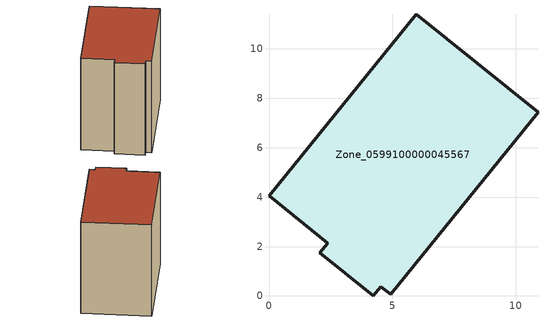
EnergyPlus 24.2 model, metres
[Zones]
Zone_0599100000045567
 floor ground (C_G): 5.95,11.41 10.89,7.43 4.92,0.06 4.53,0.38 4.22,0 2.06,1.74 2.37,2.13 0,4.05 z0
 wall outside (C_F): 2.06,1.74 4.22,0 4.53,0.38 4.92,0.06 10.89,7.43 5.95,11.41 0,4.05 2.37,2.13 2.06,1.74 z0:9.31
 roof outside (C_R): 5.95,11.41 0,4.05 2.37,2.13 2.06,1.74 4.22,0 4.53,0.38 4.92,0.06 10.89,7.43 z9.31
[BUILDING]
Pand.0599100000045567: North Axis=0; Terrain=City; Loads Convergence Tolerance Value=0.04; Temperature Convergence Tolerance Value=0.4; Solar Distribution=FullExterior; Maximum Number of Warmup Days=25; Minimum Number of Warmup Days=1
[Site:Location]
Rotterdam.The.Hague.AP_ZH_NLD Design_Conditions: Latitude=51.96; Longitude=4.45; Time Zone=1; Elevation=-4.5
[SITE:GROUNDTEMPERATURE:BUILDINGSURFACE]
18, 18, 18, 18, 18, 18, 18, 18, 18, 18, 18, 18
[MATERIAL] Thermal Absorptance=0.9; Solar Absorptance=0.7; Visible Absorptance=0.7
Name | Roughness | Thickness | Conductivity | Density | Specific Heat
G.TI.1946-1964 | MediumSmooth | 0.15 | 1 | 540 | 1210
F.TI.1946-1964 | Rough | 0.3 | 0.857143 | 1920 | 840
R.TI.1946-1964 | MediumRough | 0.2 | 0.277778 | 1500 | 1000
[CONSTRUCTION]
C_G: G.TI.1946-1964
C_F: F.TI.1946-1964
C_R: R.TI.1946-1964
[ZONE]
Zone_0599100000045567: Type=1; Multiplier=1; Ceiling Height=Autocalculate; Volume=Autocalculate; Floor Area=autocalculate; Part of Total Floor Area=Yes
[ZONEINFILTRATION:DESIGNFLOWRATE]
Infil_Zone_0599100000045567: Zone or ZoneList or Space or SpaceList=Zone_0599100000045567; Schedule=AlwaysOn; Design Flow Rate Calculation Method=Flow/Area; Flow Rate per Floor Area=0.003; Constant Term Coefficient=1; Temperature Term Coefficient=0; Velocity Term Coefficient=0; Velocity Squared Term Coefficient=0
[HVACTEMPLATE:ZONE:IDEALLOADSAIRSYSTEM]
Zone_0599100000045567: Maximum Heating Supply Air Temperature=50; Minimum Cooling Supply Air Temperature=13; Maximum Heating Supply Air Humidity Ratio=0.0156; Minimum Cooling Supply Air Humidity Ratio=0.0077; Heating Limit=NoLimit; Cooling Limit=NoLimit; Dehumidification Control Type=ConstantSensibleHeatRatio; Cooling Sensible Heat Ratio=0.7; Dehumidification Setpoint=60; Humidification Control Type=None; Humidification Setpoint=30; Outdoor Air Method=None; Outdoor Air Flow Rate per Person=0.00944; Outdoor Air Flow Rate per Zone Floor Area=0; Outdoor Air Flow Rate per Zone=0; Demand Controlled Ventilation Type=None; Outdoor Air Economizer Type=NoEconomizer; Heat Recovery Type=None; Sensible Heat Recovery Effectiveness=0.7; Latent Heat Recovery Effectiveness=0.65
[ZONECONTROL:THERMOSTAT]
ThermostatControl_Zone_0599100000045567: Zone or ZoneList=Zone_0599100000045567; Control Type Schedule=DualSetpointControlType; Control 1=Thermostat_Zone_0599100000045567; Temperature Difference Between Cutout And Setpoint=0
[THERMOSTATSETPOINT:DUALSETPOINT]
Thermostat_Zone_0599100000045567: Heating Setpoint Temperature Schedule=HeatingSetpoint_Zone_0599100000045567; Cooling Setpoint Temperature Schedule=CoolingSetpoint_Zone_0599100000045567
[SCHEDULE:COMPACT]
HeatingSetpoint_Zone_0599100000045567: Through: 12/31, For: AllDays, Until: 24:00, 21
CoolingSetpoint_Zone_0599100000045567: Through: 12/31, For: AllDays, Until: 24:00, 24
DualSetpointControlType: Through: 12/31, For: AllDays, Until: 24:00, 4
AlwaysOn: Through: 12/31, For: AllDays, Until: 24:00, 1
